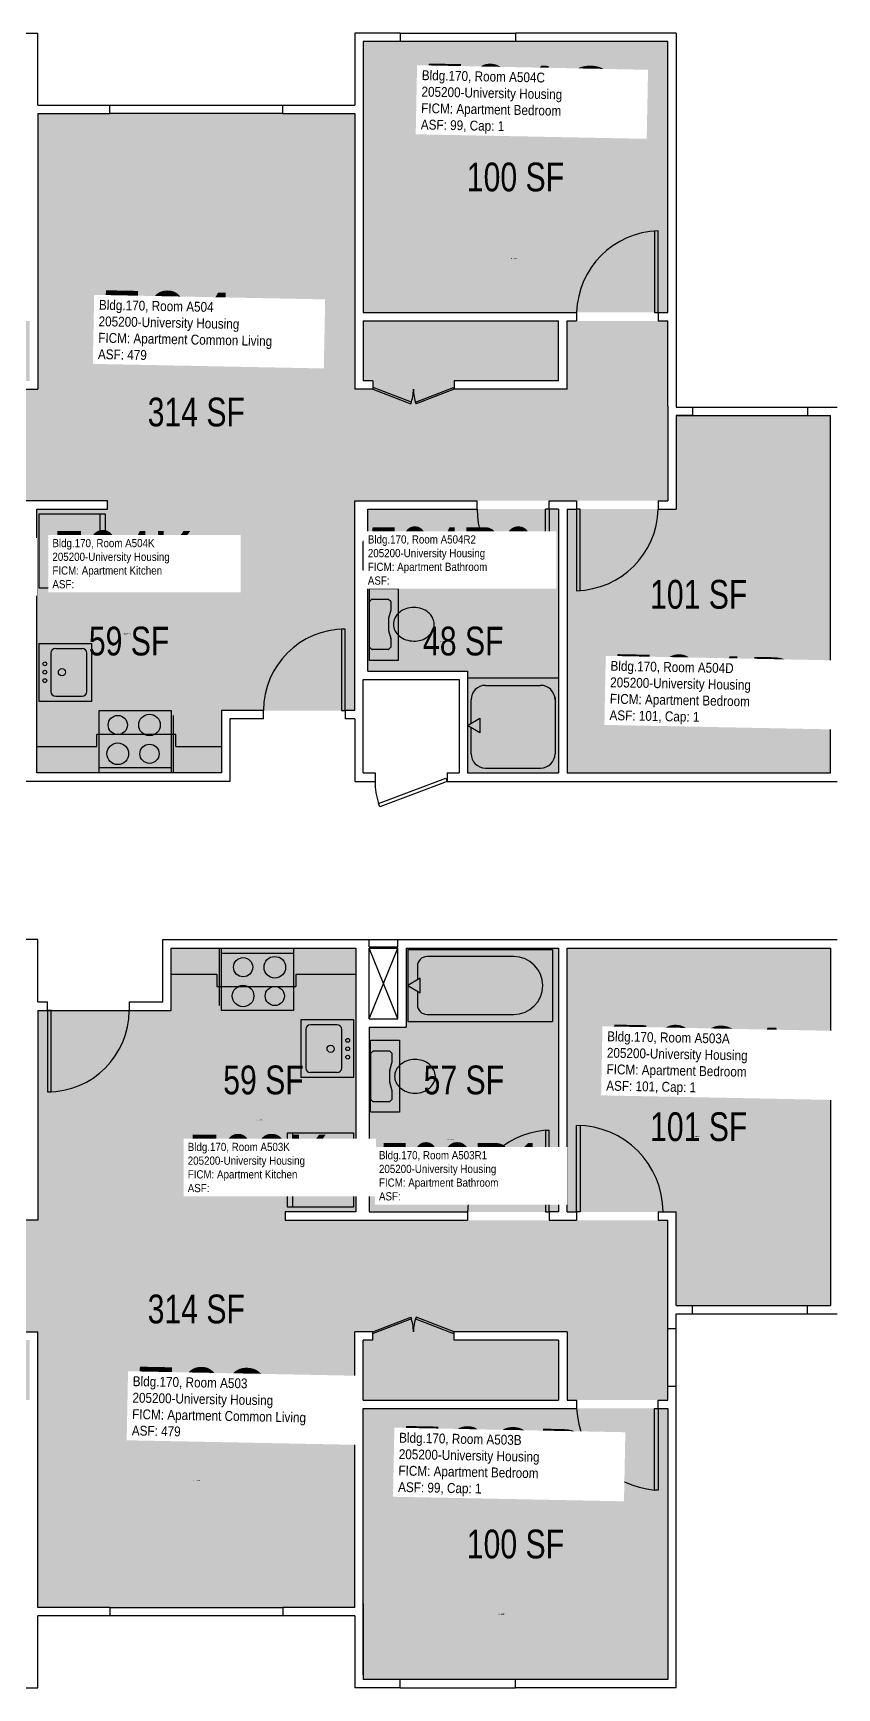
# Model space of a CAD drawing. Header units: inches. Extents: x -88 to 2438, y -52 to 1673.
# Drawn here: x 914 to 1249, y -52 to 638 of the extents above; entities that cross this region are included whole.
import ezdxf
from ezdxf.enums import TextEntityAlignment as Align

# ---------------------------------------------------------------- set-up
doc = ezdxf.new("R2010")
doc.units = ezdxf.units.IN
doc.header["$LTSCALE"] = 10
doc.header["$MEASUREMENT"] = 0
doc.layers.get('0').update_dxf_attribs({"linetype": 'CONTINUOUS'})
for name, color, linetype in [('A-DOOR', 2, 'CONTINUOUS'), ('A-FLOR', 3, 'CONTINUOUS'), ('A-GLAZ', 1, 'CONTINUOUS'), ('A-IDEN-RNUM', 7, 'CONTINUOUS'), ('A-IDEN-SNUM', 4, 'CONTINUOUS'), ('A-IDEN-VNUM', 4, 'CONTINUOUS'), ('A-WALL', 5, 'CONTINUOUS'), ('AREA-TEXT', 3, 'CONTINUOUS'), ('Rooms-Category-Color', 7, 'CONTINUOUS'), ('Rooms-College-Color', 7, 'CONTINUOUS'), ('Rooms-Department-Color', 7, 'CONTINUOUS'), ('Rooms-Division-Color', 7, 'CONTINUOUS'), ('Rooms-Information', 7, 'CONTINUOUS')]:
    doc.layers.add(name, color=color, linetype=linetype)
doc.styles.add('CP_AREA', font='arial.ttf', dxfattribs={"height": 15})
doc.styles.add('CP_ROOMSNUMBER', font='arial.ttf', dxfattribs={"height": 1})
doc.styles.add('CP_ROOMVNUMBER', font='arial.ttf', dxfattribs={"width": 0.85, "height": 0.075})

msp = doc.modelspace()

# ---------------------------------------------------------------- hatches: boundary and pattern name
at = {"layer": 'Rooms-Category-Color', "true_color": 0x728ef3}
for points in [[(1051.67, 521.65), (1178.67, 521.65), (1178.67, 634.65), (1051.67, 634.65)], [(1178.67, 518.15), (1178.67, 443.15), (1048.17, 443.15), (1048.17, 355.65), (992.67, 355.65), (992.67, 439.65), (945.16, 439.65), (945.16, 443.15), (785.67, 443.15), (785.67, 518.15), (827.67, 518.15), (827.67, 489.65), (874.67, 489.65), (874.67, 493.15), (831.17, 493.15), (831.17, 518.15), (912.67, 518.15), (912.67, 493.15), (908.67, 493.15), (908.67, 489.65), (916.17, 489.65), (916.17, 604.65), (1048.17, 604.65), (1048.17, 489.65), (1055.67, 489.65), (1055.67, 493.15), (1051.67, 493.15), (1051.67, 518.15), (1133.17, 518.15), (1133.17, 493.15), (1089.67, 493.15), (1089.67, 489.65), (1136.67, 489.65), (1136.67, 518.15)], [(1182.17, 478.65), (1246.42, 478.65), (1246.42, 329.65), (1136.67, 329.65), (1136.67, 439.65), (1182.17, 439.65)], [(915.67, 439.65), (992.67, 439.65), (992.67, 329.65), (915.67, 329.65)], [(1133.17, 439.65), (1053.67, 439.65), (1053.67, 372.15), (1095.17, 372.15), (1095.17, 329.65), (1133.17, 329.65)], [(971.67, 256.65), (1048.67, 256.65), (1048.67, 146.65), (971.67, 146.65)], [(1069.67, 256.65), (1133.17, 256.65), (1133.17, 146.65), (1054.17, 146.65), (1054.17, 223.65), (1069.67, 223.65)], [(1136.67, 256.65), (1246.42, 256.65), (1246.42, 107.65), (1182.17, 107.65), (1182.17, 146.65), (1136.67, 146.65)], [(785.67, 68.15), (785.67, 143.15), (916.17, 143.15), (916.17, 230.65), (971.67, 230.65), (971.67, 146.65), (1019.18, 146.65), (1019.18, 143.15), (1178.67, 143.15), (1178.67, 68.15), (1136.67, 68.15), (1136.67, 96.65), (1089.67, 96.65), (1089.67, 93.15), (1133.17, 93.15), (1133.17, 68.15), (1051.67, 68.15), (1051.67, 93.15), (1055.67, 93.15), (1055.67, 96.65), (1048.17, 96.65), (1048.17, -18.35), (916.17, -18.35), (916.17, 96.65), (908.67, 96.65), (908.67, 93.15), (912.67, 93.15), (912.67, 68.15), (831.17, 68.15), (831.17, 93.15), (874.67, 93.15), (874.67, 96.65), (827.67, 96.65), (827.67, 68.15)], [(1051.67, 64.65), (1178.67, 64.65), (1178.67, -48.35), (1051.67, -48.35)]]:
    msp.add_hatch(color=171, dxfattribs=at).paths.add_polyline_path(points)
at = {"layer": 'Rooms-College-Color', "true_color": 0xadadad}
for points in [[(1051.67, 521.65), (1178.67, 521.65), (1178.67, 634.65), (1051.67, 634.65)], [(1178.67, 518.15), (1178.67, 443.15), (1048.17, 443.15), (1048.17, 355.65), (992.67, 355.65), (992.67, 439.65), (945.16, 439.65), (945.16, 443.15), (785.67, 443.15), (785.67, 518.15), (827.67, 518.15), (827.67, 489.65), (874.67, 489.65), (874.67, 493.15), (831.17, 493.15), (831.17, 518.15), (912.67, 518.15), (912.67, 493.15), (908.67, 493.15), (908.67, 489.65), (916.17, 489.65), (916.17, 604.65), (1048.17, 604.65), (1048.17, 489.65), (1055.67, 489.65), (1055.67, 493.15), (1051.67, 493.15), (1051.67, 518.15), (1133.17, 518.15), (1133.17, 493.15), (1089.67, 493.15), (1089.67, 489.65), (1136.67, 489.65), (1136.67, 518.15)], [(1182.17, 478.65), (1246.42, 478.65), (1246.42, 329.65), (1136.67, 329.65), (1136.67, 439.65), (1182.17, 439.65)], [(915.67, 439.65), (992.67, 439.65), (992.67, 329.65), (915.67, 329.65)], [(1133.17, 439.65), (1053.67, 439.65), (1053.67, 372.15), (1095.17, 372.15), (1095.17, 329.65), (1133.17, 329.65)], [(971.67, 256.65), (1048.67, 256.65), (1048.67, 146.65), (971.67, 146.65)], [(1069.67, 256.65), (1133.17, 256.65), (1133.17, 146.65), (1054.17, 146.65), (1054.17, 223.65), (1069.67, 223.65)], [(1136.67, 256.65), (1246.42, 256.65), (1246.42, 107.65), (1182.17, 107.65), (1182.17, 146.65), (1136.67, 146.65)], [(785.67, 68.15), (785.67, 143.15), (916.17, 143.15), (916.17, 230.65), (971.67, 230.65), (971.67, 146.65), (1019.18, 146.65), (1019.18, 143.15), (1178.67, 143.15), (1178.67, 68.15), (1136.67, 68.15), (1136.67, 96.65), (1089.67, 96.65), (1089.67, 93.15), (1133.17, 93.15), (1133.17, 68.15), (1051.67, 68.15), (1051.67, 93.15), (1055.67, 93.15), (1055.67, 96.65), (1048.17, 96.65), (1048.17, -18.35), (916.17, -18.35), (916.17, 96.65), (908.67, 96.65), (908.67, 93.15), (912.67, 93.15), (912.67, 68.15), (831.17, 68.15), (831.17, 93.15), (874.67, 93.15), (874.67, 96.65), (827.67, 96.65), (827.67, 68.15)], [(1051.67, 64.65), (1178.67, 64.65), (1178.67, -48.35), (1051.67, -48.35)]]:
    msp.add_hatch(color=253, dxfattribs=at).paths.add_polyline_path(points)
at = {"layer": 'Rooms-Department-Color', "true_color": 0x604aed}
for points in [[(1051.67, 521.65), (1178.67, 521.65), (1178.67, 634.65), (1051.67, 634.65)], [(1178.67, 518.15), (1178.67, 443.15), (1048.17, 443.15), (1048.17, 355.65), (992.67, 355.65), (992.67, 439.65), (945.16, 439.65), (945.16, 443.15), (785.67, 443.15), (785.67, 518.15), (827.67, 518.15), (827.67, 489.65), (874.67, 489.65), (874.67, 493.15), (831.17, 493.15), (831.17, 518.15), (912.67, 518.15), (912.67, 493.15), (908.67, 493.15), (908.67, 489.65), (916.17, 489.65), (916.17, 604.65), (1048.17, 604.65), (1048.17, 489.65), (1055.67, 489.65), (1055.67, 493.15), (1051.67, 493.15), (1051.67, 518.15), (1133.17, 518.15), (1133.17, 493.15), (1089.67, 493.15), (1089.67, 489.65), (1136.67, 489.65), (1136.67, 518.15)], [(1182.17, 478.65), (1246.42, 478.65), (1246.42, 329.65), (1136.67, 329.65), (1136.67, 439.65), (1182.17, 439.65)], [(915.67, 439.65), (992.67, 439.65), (992.67, 329.65), (915.67, 329.65)], [(1133.17, 439.65), (1053.67, 439.65), (1053.67, 372.15), (1095.17, 372.15), (1095.17, 329.65), (1133.17, 329.65)], [(971.67, 256.65), (1048.67, 256.65), (1048.67, 146.65), (971.67, 146.65)], [(1069.67, 256.65), (1133.17, 256.65), (1133.17, 146.65), (1054.17, 146.65), (1054.17, 223.65), (1069.67, 223.65)], [(1136.67, 256.65), (1246.42, 256.65), (1246.42, 107.65), (1182.17, 107.65), (1182.17, 146.65), (1136.67, 146.65)], [(785.67, 68.15), (785.67, 143.15), (916.17, 143.15), (916.17, 230.65), (971.67, 230.65), (971.67, 146.65), (1019.18, 146.65), (1019.18, 143.15), (1178.67, 143.15), (1178.67, 68.15), (1136.67, 68.15), (1136.67, 96.65), (1089.67, 96.65), (1089.67, 93.15), (1133.17, 93.15), (1133.17, 68.15), (1051.67, 68.15), (1051.67, 93.15), (1055.67, 93.15), (1055.67, 96.65), (1048.17, 96.65), (1048.17, -18.35), (916.17, -18.35), (916.17, 96.65), (908.67, 96.65), (908.67, 93.15), (912.67, 93.15), (912.67, 68.15), (831.17, 68.15), (831.17, 93.15), (874.67, 93.15), (874.67, 96.65), (827.67, 96.65), (827.67, 68.15)], [(1051.67, 64.65), (1178.67, 64.65), (1178.67, -48.35), (1051.67, -48.35)]]:
    msp.add_hatch(color=173, dxfattribs=at).paths.add_polyline_path(points)
at = {"layer": 'Rooms-Division-Color', "true_color": 0x604aed}
for points in [[(1051.67, 521.65), (1178.67, 521.65), (1178.67, 634.65), (1051.67, 634.65)], [(1178.67, 518.15), (1178.67, 443.15), (1048.17, 443.15), (1048.17, 355.65), (992.67, 355.65), (992.67, 439.65), (945.16, 439.65), (945.16, 443.15), (785.67, 443.15), (785.67, 518.15), (827.67, 518.15), (827.67, 489.65), (874.67, 489.65), (874.67, 493.15), (831.17, 493.15), (831.17, 518.15), (912.67, 518.15), (912.67, 493.15), (908.67, 493.15), (908.67, 489.65), (916.17, 489.65), (916.17, 604.65), (1048.17, 604.65), (1048.17, 489.65), (1055.67, 489.65), (1055.67, 493.15), (1051.67, 493.15), (1051.67, 518.15), (1133.17, 518.15), (1133.17, 493.15), (1089.67, 493.15), (1089.67, 489.65), (1136.67, 489.65), (1136.67, 518.15)], [(1182.17, 478.65), (1246.42, 478.65), (1246.42, 329.65), (1136.67, 329.65), (1136.67, 439.65), (1182.17, 439.65)], [(915.67, 439.65), (992.67, 439.65), (992.67, 329.65), (915.67, 329.65)], [(1133.17, 439.65), (1053.67, 439.65), (1053.67, 372.15), (1095.17, 372.15), (1095.17, 329.65), (1133.17, 329.65)], [(971.67, 256.65), (1048.67, 256.65), (1048.67, 146.65), (971.67, 146.65)], [(1069.67, 256.65), (1133.17, 256.65), (1133.17, 146.65), (1054.17, 146.65), (1054.17, 223.65), (1069.67, 223.65)], [(1136.67, 256.65), (1246.42, 256.65), (1246.42, 107.65), (1182.17, 107.65), (1182.17, 146.65), (1136.67, 146.65)], [(785.67, 68.15), (785.67, 143.15), (916.17, 143.15), (916.17, 230.65), (971.67, 230.65), (971.67, 146.65), (1019.18, 146.65), (1019.18, 143.15), (1178.67, 143.15), (1178.67, 68.15), (1136.67, 68.15), (1136.67, 96.65), (1089.67, 96.65), (1089.67, 93.15), (1133.17, 93.15), (1133.17, 68.15), (1051.67, 68.15), (1051.67, 93.15), (1055.67, 93.15), (1055.67, 96.65), (1048.17, 96.65), (1048.17, -18.35), (916.17, -18.35), (916.17, 96.65), (908.67, 96.65), (908.67, 93.15), (912.67, 93.15), (912.67, 68.15), (831.17, 68.15), (831.17, 93.15), (874.67, 93.15), (874.67, 96.65), (827.67, 96.65), (827.67, 68.15)], [(1051.67, 64.65), (1178.67, 64.65), (1178.67, -48.35), (1051.67, -48.35)]]:
    msp.add_hatch(color=173, dxfattribs=at).paths.add_polyline_path(points)

# ---------------------------------------------------------------- linework, layer by layer
for p, q in [((916.67, 406.65), (916.67, 437.65)), ((916.67, 437.65), (944.17, 437.65)), ((941.92, 437.65), (941.92, 406.65)), ((944.17, 437.65), (944.17, 406.65)), ((944.17, 406.65), (916.67, 406.65)), ((1054.3, 376.56), (1054.3, 406.56)), ((1054.3, 406.56), (1066.3, 406.56)), ((1054.3, 382.15), (1054.3, 400.97)), ((1054.42, 401.27), (1055.17, 402.03)), ((1055.47, 402.15), (1062.3, 402.15)), ((1062.3, 402.15), (1063.17, 401.27)), ((1063.3, 400.97), (1063.3, 397.71)), ((1066.3, 406.56), (1066.3, 376.56)), ((1062.3, 394.09), (1062.3, 389.21)), ((1063.28, 397.59), (1062.31, 394.2)), ((1062.31, 389.09), (1063.28, 385.7)), ((916.57, 383.6), (938.57, 383.6)), ((916.57, 383.6), (916.57, 359.6)), ((921.57, 379.6), (921.57, 363.6)), ((923.57, 381.6), (934.57, 381.6)), ((936.57, 363.6), (936.57, 379.6)), ((938.57, 359.6), (938.57, 383.6)), ((1055.17, 381.27), (1054.3, 382.15)), ((1062.12, 381.15), (1055.47, 381.15)), ((1063.3, 382.15), (1062.42, 381.27)), ((1063.3, 385.59), (1063.3, 382.15)), ((1066.3, 376.56), (1054.3, 376.56)), ((1133.17, 369.15), (1095.17, 369.15)), ((1102.67, 366.18), (1125.67, 366.18)), ((916.57, 359.6), (938.57, 359.6)), ((923.57, 361.6), (934.57, 361.6)), ((1096.67, 350.3), (1096.67, 360.18)), ((1131.67, 361.18), (1131.67, 337.68)), ((941.67, 329.65), (941.67, 355.65)), ((941.67, 355.65), (971.67, 355.65)), ((971.67, 355.65), (971.67, 329.65)), ((972.67, 329.65), (972.67, 353.65)), ((1095.17, 349.43), (1100.37, 352.43)), ((1100.37, 352.43), (1100.37, 346.43)), ((973.67, 345.65), (940.74, 345.65)), ((940.74, 340.72), (940.74, 345.65)), ((973.67, 340.72), (973.67, 345.65)), ((1100.37, 346.43), (1095.17, 349.43)), ((1096.67, 337.68), (1096.67, 348.56)), ((915.67, 340.72), (940.74, 340.72)), ((973.67, 340.72), (992.67, 340.72)), ((971.67, 331.73), (941.67, 331.73)), ((1102.67, 331.68), (1125.67, 331.68)), ((991.67, 256.65), (991.67, 232.65)), ((992.67, 230.65), (992.67, 256.65)), ((1022.67, 256.65), (1022.67, 230.65)), ((1070.3, 256.02), (1070.3, 226.02)), ((1070.3, 256.02), (1130.55, 256.02)), ((1130.55, 256.02), (1130.55, 226.02)), ((992.67, 254.57), (1022.67, 254.57)), ((1074.31, 249.06), (1074.31, 243.34)), ((1114.48, 253.07), (1078.33, 253.07)), ((990.67, 245.58), (971.67, 245.58)), ((990.67, 245.58), (990.67, 240.65)), ((1048.67, 245.58), (1023.6, 245.58)), ((1023.6, 245.58), (1023.6, 240.65)), ((1075.49, 244.02), (1070.3, 241.02)), ((1075.49, 238.02), (1075.49, 244.02)), ((990.67, 240.65), (1023.6, 240.65)), ((1070.3, 241.02), (1075.49, 238.02)), ((1074.31, 238.7), (1074.31, 232.99)), ((1022.67, 230.65), (992.67, 230.65)), ((1078.33, 228.97), (1114.48, 228.97)), ((1025.77, 226.69), (1025.77, 202.69)), ((1047.77, 226.69), (1025.77, 226.69)), ((1027.77, 222.69), (1027.77, 206.69)), ((1040.77, 224.69), (1029.77, 224.69)), ((1042.77, 206.69), (1042.77, 222.69)), ((1047.77, 202.69), (1047.77, 226.69)), ((1070.3, 226.02), (1130.55, 226.02)), ((1054.8, 218.23), (1066.8, 218.23)), ((1054.8, 188.23), (1054.8, 218.23)), ((1066.8, 218.23), (1066.8, 188.23)), ((1055.67, 213.53), (1054.8, 212.65)), ((1054.8, 212.65), (1054.8, 193.82)), ((1062.62, 213.65), (1055.97, 213.65)), ((1062.81, 205.7), (1063.8, 209.15)), ((1063.8, 212.65), (1062.92, 213.53)), ((1063.8, 209.15), (1063.8, 212.65)), ((1047.77, 202.69), (1025.77, 202.69)), ((1040.77, 204.69), (1029.77, 204.69)), ((1062.8, 200.71), (1062.8, 205.59)), ((1063.8, 197.15), (1062.81, 200.59)), ((1054.92, 193.53), (1055.8, 192.65)), ((1062.8, 192.65), (1063.67, 193.53)), ((1063.8, 193.82), (1063.8, 197.15)), ((1066.8, 188.23), (1054.8, 188.23)), ((1055.8, 192.65), (1062.8, 192.65)), ((1020.17, 148.65), (1020.17, 179.65)), ((1020.17, 179.65), (1047.67, 179.65)), ((1022.42, 148.65), (1022.42, 179.65)), ((1047.67, 179.65), (1047.67, 148.65)), ((1047.67, 148.65), (1020.17, 148.65))]:
    msp.add_line(p, q)
for centre, radius in [((919.07, 375.15), 0.791), ((926.2, 371.65), 1.5), ((919.07, 371.65), 0.791), ((919.07, 368.15), 0.791), ((949.45, 349.65), 4), ((962.67, 349.65), 4.5), ((949.45, 337.65), 4.5), ((962.67, 337.65), 4), ((1001.67, 248.64), 4), ((1014.89, 248.64), 4.5), ((1001.67, 236.65), 4.5), ((1014.89, 236.65), 4), ((1038.14, 214.65), 1.5), ((1045.27, 218.15), 0.791), ((1045.27, 214.65), 0.791), ((1045.27, 211.15), 0.791)]:
    msp.add_circle(centre, radius)
for centre, radius, start, end in [((1066.5, 420.15), 9, 160.77064, 180), ((1065.22, 420.59), 7.65, 139.89909, 160.77064), ((1064.41, 421.27), 6.59, 116.19159, 139.89909), ((1063.9, 422.33), 5.42, 90, 116.19159), ((1063.9, 422.33), 5.42, 63.80841, 90), ((1063.38, 421.27), 6.59, 40.10091, 63.80841), ((1062.57, 420.59), 7.65, 19.22936, 40.10091), ((1061.29, 420.15), 9, 0, 19.22936), ((1066.5, 420.15), 9, 180, 199.22936), ((1065.22, 419.7), 7.65, 199.22936, 220.10091), ((1064.41, 419.02), 6.59, 220.10091, 243.80841), ((1063.38, 419.02), 6.59, 296.19159, 319.89909), ((1062.57, 419.7), 7.65, 319.89909, 340.77064), ((1061.29, 420.15), 9, 340.77064, 0), ((1063.9, 417.97), 5.42, 243.80841, 270), ((1063.9, 417.97), 5.42, 270, 296.19159), ((1054.71, 400.97), 0.418, 135, 180), ((1055.47, 401.73), 0.418, 90, 135), ((1062.88, 400.97), 0.418, 0, 45), ((1062.71, 394.09), 0.418, 164.0546, 180), ((1070.1, 391.65), 5.8, 153.29881, 180), ((1071.4, 390.99), 7.26, 129.47246, 153.29881), ((1072.25, 389.97), 8.59, 108.83538, 129.47246), ((1072.8, 388.35), 10.29, 90, 108.83538), ((1072.8, 388.35), 10.29, 71.16462, 90), ((1073.35, 389.97), 8.59, 50.52754, 71.16462), ((1074.19, 390.99), 7.26, 26.70119, 50.52754), ((1075.49, 391.65), 5.8, 0, 26.70119), ((1062.71, 389.21), 0.418, 180, 195.9454), ((1070.1, 391.65), 5.8, 180, 206.70119), ((1071.4, 392.3), 7.26, 206.70119, 230.52754), ((1072.25, 393.33), 8.59, 230.52754, 251.16462), ((1072.81, 393.98), 9.43, 288.83538, 309.47246), ((1074.19, 392.3), 7.26, 309.47246, 333.29881), ((1075.49, 391.65), 5.8, 333.29881, 0), ((923.57, 379.6), 2, 90, 180), ((934.57, 379.6), 2, 0, 90), ((1055.47, 381.57), 0.418, 225, 270), ((1062.12, 381.57), 0.418, 270, 315), ((1062.88, 385.59), 0.418, 0, 15.9454), ((1072.8, 394.94), 10.29, 251.16462, 270), ((1073.31, 392.5), 7.87, 266.22456, 288.83538), ((1102.67, 360.18), 6, 90, 180), ((1125.67, 360.18), 6, 0, 90), ((923.57, 363.6), 2, 180, 270), ((934.57, 363.6), 2, 270, 0), ((1102.67, 337.68), 6, 180, 270), ((1125.67, 337.68), 6, 270, 0), ((1078.33, 249.06), 4.02, 90, 180), ((1114.48, 241.02), 12.05, 270, 90), ((1078.33, 232.99), 4.02, 180, 270), ((1029.77, 222.69), 2, 90, 180), ((1040.77, 222.69), 2, 0, 90), ((1055.97, 213.23), 0.418, 90, 135), ((1062.62, 213.23), 0.418, 45, 90), ((1071.9, 202.49), 7.26, 129.47246, 153.29881), ((1072.75, 201.47), 8.59, 108.83538, 129.47246), ((1073.3, 199.85), 10.29, 90, 108.83538), ((1073.81, 202.29), 7.87, 71.16462, 93.77544), ((1073.31, 200.82), 9.43, 50.52754, 71.16462), ((1074.69, 202.49), 7.26, 26.70119, 50.52754), ((1029.77, 206.69), 2, 180, 270), ((1040.77, 206.69), 2, 270, 0), ((1063.21, 205.59), 0.418, 164.0546, 180), ((1063.21, 200.71), 0.418, 180, 195.9454), ((1070.6, 203.15), 5.8, 153.29881, 180), ((1070.6, 203.15), 5.8, 180, 206.70119), ((1071.9, 203.8), 7.26, 206.70119, 230.52754), ((1074.69, 203.8), 7.26, 309.47246, 333.29881), ((1075.99, 203.15), 5.8, 0, 26.70119), ((1075.99, 203.15), 5.8, 333.29881, 0), ((1055.21, 193.82), 0.418, 180, 225), ((1063.38, 193.82), 0.418, 315, 0), ((1072.75, 204.83), 8.59, 230.52754, 251.16462), ((1073.3, 206.44), 10.29, 251.16462, 270), ((1073.3, 206.44), 10.29, 270, 288.83538), ((1073.85, 204.83), 8.59, 288.83538, 309.47246), ((1064.9, 167.27), 6.59, 116.19159, 139.89909), ((1064.38, 168.33), 5.42, 90, 116.19159), ((1064.38, 168.33), 5.42, 63.80841, 90), ((1063.86, 167.27), 6.59, 40.10091, 63.80841), ((1066.98, 166.15), 9, 160.77064, 180), ((1066.98, 166.15), 9, 180, 199.22936), ((1065.71, 166.59), 7.65, 139.89909, 160.77064), ((1063.05, 166.59), 7.65, 19.22936, 40.10091), ((1061.78, 166.15), 9, 0, 19.22936), ((1061.78, 166.15), 9, 340.77064, 0), ((1065.71, 165.7), 7.65, 199.22936, 220.10091), ((1064.9, 165.02), 6.59, 220.10091, 243.80841), ((1064.38, 163.97), 5.42, 243.80841, 270), ((1064.38, 163.97), 5.42, 270, 296.19159), ((1063.86, 165.02), 6.59, 296.19159, 319.89909), ((1063.05, 165.7), 7.65, 319.89909, 340.77064)]:
    msp.add_arc(centre, radius, start, end)
at = {"layer": 'A-DOOR'}
for p, q in [((1173.17, 555.65), (1173.17, 521.65)), ((1174.67, 521.65), (1174.67, 555.65)), ((1173.17, 521.65), (1174.67, 521.65)), ((1055.92, 490.31), (1055.67, 489.65)), ((1071.8, 484.22), (1055.92, 490.31)), ((1073.54, 484.22), (1089.42, 490.31)), ((1089.42, 490.31), (1089.67, 489.65)), ((1055.67, 489.65), (1071.54, 483.56)), ((1071.54, 483.56), (1071.8, 484.22)), ((1073.8, 483.56), (1073.54, 484.22)), ((1089.67, 489.65), (1073.8, 483.56)), ((1127.67, 409.65), (1127.67, 439.65)), ((1129.17, 439.65), (1127.67, 439.65)), ((1129.17, 439.65), (1129.17, 409.65)), ((1140.67, 439.65), (1140.67, 405.65)), ((1142.17, 439.65), (1140.67, 439.65)), ((1142.17, 405.65), (1142.17, 439.65)), ((1129.17, 409.65), (1127.67, 409.65)), ((1044.17, 389.65), (1042.67, 389.65)), ((1042.67, 389.65), (1042.67, 355.65)), ((1044.17, 355.65), (1044.17, 389.65)), ((1042.67, 355.65), (1044.17, 355.65)), ((1058.1, 316.88), (1086.17, 327.47)), ((1086.67, 326.15), (1058.6, 315.56)), ((1086.17, 327.47), (1086.67, 326.15)), ((1058.6, 315.56), (1058.1, 316.88)), ((920.17, 230.65), (954.17, 230.65)), ((921.67, 230.65), (920.17, 230.65)), ((920.17, 230.65), (920.17, 196.65)), ((921.67, 196.65), (921.67, 230.65)), ((920.17, 196.65), (921.67, 196.65)), ((1127.67, 180.65), (1127.67, 146.65)), ((1127.67, 180.65), (1129.17, 180.65)), ((1129.17, 146.65), (1129.17, 180.65)), ((1140.67, 146.65), (1140.67, 182.65)), ((1142.17, 182.65), (1142.17, 146.65)), ((1127.67, 146.65), (1129.17, 146.65)), ((1142.17, 146.65), (1140.67, 146.65)), ((1055.67, 96.65), (1071.54, 102.73)), ((1055.92, 95.99), (1055.67, 96.65)), ((1071.8, 102.07), (1055.92, 95.99)), ((1071.54, 102.73), (1071.8, 102.07)), ((1073.8, 102.73), (1073.54, 102.07)), ((1073.54, 102.07), (1089.42, 95.99)), ((1089.67, 96.65), (1073.8, 102.73)), ((1089.42, 95.99), (1089.67, 96.65)), ((1173.17, 64.65), (1174.67, 64.65)), ((1173.17, 30.65), (1173.17, 64.65)), ((1174.67, 64.65), (1174.67, 30.65)), ((1174.67, 30.65), (1173.17, 30.65))]:
    msp.add_line(p, q, dxfattribs=at)
for centre, radius, start, end in [((1175.63, 520.69), 34.97, 91.57576, 178.42424), ((1055.67, 489.65), 17, 339.02254, 0), ((1089.67, 489.65), 17, 180, 200.97746), ((1128.94, 439.39), 29.77, 179.51034, 267.55206), ((1139.71, 440.61), 34.97, 271.57576, 358.42424), ((1044.17, 355.65), 34, 90, 180), ((1083.86, 325.78), 27.2, 179.22408, 199.05218), ((920.17, 230.65), 34, 270, 0), ((1130.78, 145.15), 35.64, 94.99827, 177.58607), ((1140.67, 146.65), 36, 0, 90), ((1055.67, 96.65), 17, 0, 20.97746), ((1089.67, 96.65), 17, 159.02254, 180), ((1176.31, 66.18), 35.67, 182.4645, 264.95117)]:
    msp.add_arc(centre, radius, start, end, dxfattribs=at)
at = {"layer": 'A-FLOR'}
for p, q in [((1066.17, 227.15), (1054.17, 256.65)), ((1054.17, 227.15), (1066.17, 256.65))]:
    msp.add_line(p, q, dxfattribs=at)
at = {"layer": 'A-GLAZ'}
for p, q in [((1067.17, 638.15), (1115.17, 638.15)), ((1115.17, 634.65), (1067.17, 634.65)), ((946.17, 608.15), (1018.17, 608.15)), ((1018.17, 604.65), (946.17, 604.65)), ((1188.92, 482.15), (1236.92, 482.15)), ((1188.92, 478.65), (1236.92, 478.65)), ((1188.92, 107.65), (1236.92, 107.65)), ((1188.92, 104.15), (1236.92, 104.15)), ((1178.67, 73.9), (1178.67, 97.9)), ((1182.17, 73.9), (1182.17, 97.9)), ((946.17, -18.35), (1018.17, -18.35)), ((1018.17, -21.85), (946.17, -21.85)), ((1115.17, -48.35), (1067.17, -48.35)), ((1067.17, -51.85), (1115.17, -51.85))]:
    msp.add_line(p, q, dxfattribs=at)
at = {"layer": 'A-WALL'}
for p, q in [((897.17, 638.15), (916.17, 638.15)), ((916.17, 608.15), (916.17, 638.15)), ((1048.17, 638.15), (1048.17, 608.15)), ((1067.17, 638.15), (1048.17, 638.15)), ((1067.17, 638.15), (1067.17, 634.65)), ((1115.17, 638.15), (1115.17, 634.65)), ((1182.17, 638.15), (1115.17, 638.15)), ((1182.17, 638.15), (1182.17, 482.15)), ((1051.67, 634.65), (1051.67, 602.9)), ((1067.17, 634.65), (1051.67, 634.65)), ((1178.67, 634.65), (1115.17, 634.65)), ((1178.67, 521.65), (1178.67, 634.65)), ((916.17, 608.15), (946.17, 608.15)), ((946.17, 604.65), (946.17, 608.15)), ((1018.17, 604.65), (1018.17, 608.15)), ((1018.17, 608.15), (1048.17, 608.15)), ((916.17, 604.65), (916.17, 489.65)), ((916.17, 604.65), (946.17, 604.65)), ((1018.17, 604.65), (1048.17, 604.65)), ((1048.17, 604.65), (1048.17, 489.65)), ((1051.67, 602.9), (1051.67, 521.65)), ((1051.67, 521.65), (1140.67, 521.65)), ((1051.67, 518.15), (1133.17, 518.15)), ((1051.67, 518.15), (1051.67, 493.15)), ((1133.17, 493.15), (1133.17, 518.15)), ((1136.67, 489.65), (1136.67, 518.15)), ((1136.67, 518.15), (1140.67, 518.15)), ((1140.67, 521.65), (1140.67, 518.15)), ((1174.67, 521.65), (1174.67, 518.15)), ((1174.67, 521.65), (1178.67, 521.65)), ((1174.67, 518.15), (1178.67, 518.15)), ((1178.67, 482.65), (1178.67, 518.15)), ((1055.67, 493.15), (1051.67, 493.15)), ((1055.67, 493.15), (1055.67, 489.65)), ((1133.17, 493.15), (1089.67, 493.15)), ((1089.67, 493.15), (1089.67, 489.65)), ((908.67, 489.65), (916.17, 489.65)), ((1055.67, 489.65), (1048.17, 489.65)), ((1136.67, 489.65), (1089.67, 489.65)), ((1178.67, 482.65), (1178.67, 443.15)), ((1182.17, 482.15), (1188.92, 482.15)), ((1182.17, 478.65), (1182.17, 439.65)), ((1182.17, 478.65), (1188.92, 478.65)), ((1188.92, 478.65), (1182.17, 478.65)), ((1188.92, 482.15), (1188.92, 478.65)), ((1236.92, 482.15), (1236.92, 478.65)), ((1236.92, 482.15), (1249.17, 482.15)), ((1236.92, 478.65), (1246.42, 478.65)), ((1246.42, 329.65), (1246.42, 478.65)), ((915.67, 443.15), (869.17, 443.15)), ((945.16, 443.15), (915.67, 443.15)), ((945.16, 439.65), (945.16, 443.15)), ((1048.17, 355.65), (1048.17, 443.15)), ((1048.17, 443.15), (1099.17, 443.15)), ((1099.17, 439.65), (1099.17, 443.15)), ((1129.17, 439.65), (1129.17, 443.15)), ((1129.17, 439.65), (1129.17, 443.15)), ((1129.17, 443.15), (1140.67, 443.15)), ((1140.67, 443.15), (1140.67, 439.65)), ((1174.67, 443.15), (1178.67, 443.15)), ((1174.67, 443.15), (1174.67, 439.65)), ((915.67, 439.65), (945.16, 439.65)), ((915.67, 329.65), (915.67, 439.65)), ((1053.67, 439.65), (1099.17, 439.65)), ((1053.67, 426.15), (1053.67, 439.65)), ((1133.17, 439.65), (1129.17, 439.65)), ((1133.17, 439.65), (1133.17, 329.65)), ((1136.67, 439.65), (1136.67, 329.65)), ((1136.67, 439.65), (1140.67, 439.65)), ((1174.67, 439.65), (1182.17, 439.65)), ((1051.67, 414.15), (1051.67, 426.15)), ((1053.67, 426.15), (1051.67, 426.15)), ((1053.67, 414.15), (1051.67, 414.15)), ((1053.67, 372.15), (1053.67, 414.15)), ((1051.67, 368.65), (1091.67, 368.65)), ((1051.67, 329.65), (1051.67, 368.65)), ((1053.67, 372.15), (1095.17, 372.15)), ((1091.67, 368.65), (1091.67, 329.65)), ((1095.17, 372.15), (1095.17, 329.65)), ((992.67, 355.65), (992.67, 329.65)), ((1010.17, 355.65), (992.67, 355.65)), ((996.17, 352.15), (996.17, 326.15)), ((1010.17, 352.15), (996.17, 352.15)), ((1010.17, 352.15), (1010.17, 355.65)), ((1048.17, 355.65), (1044.17, 355.65)), ((1044.17, 355.65), (1044.17, 352.15)), ((1048.17, 352.15), (1044.17, 352.15)), ((1048.17, 352.15), (1048.17, 326.15)), ((996.17, 326.15), (715.17, 326.15)), ((992.67, 329.65), (915.67, 329.65)), ((1048.17, 326.15), (1056.67, 326.15)), ((1051.67, 329.65), (1056.67, 329.65)), ((1056.67, 329.65), (1056.67, 326.15)), ((1086.67, 329.65), (1086.67, 326.15)), ((1086.67, 329.65), (1091.67, 329.65)), ((1086.67, 326.15), (1249.17, 326.15)), ((1095.17, 329.65), (1133.17, 329.65)), ((1136.67, 329.65), (1246.42, 329.65)), ((916.17, 260.15), (907.67, 260.15)), ((916.17, 234.15), (916.17, 260.15)), ((968.17, 260.15), (1054.17, 260.15)), ((968.17, 234.15), (968.17, 260.15)), ((971.67, 230.65), (971.67, 256.65)), ((971.67, 256.65), (1048.67, 256.65)), ((1048.67, 256.65), (1048.67, 146.65)), ((1054.17, 257.15), (1054.17, 260.15)), ((1054.17, 260.15), (1066.17, 260.15)), ((1054.17, 257.15), (1066.17, 257.15)), ((1054.17, 227.15), (1054.17, 256.65)), ((1054.17, 256.65), (1066.17, 256.65)), ((1066.17, 257.15), (1066.17, 260.15)), ((1066.17, 260.15), (1249.17, 260.15)), ((1066.17, 227.15), (1066.17, 256.65)), ((1069.67, 256.65), (1069.67, 223.65)), ((1069.67, 256.65), (1133.17, 256.65)), ((1133.17, 256.65), (1133.17, 146.65)), ((1136.67, 146.65), (1136.67, 256.65)), ((1136.67, 256.65), (1246.42, 256.65)), ((1246.42, 256.65), (1246.42, 107.65)), ((916.17, 234.15), (920.17, 234.15)), ((916.17, 230.65), (920.17, 230.65)), ((916.17, 230.65), (916.17, 143.15)), ((920.17, 230.65), (920.17, 234.15)), ((954.17, 234.15), (954.17, 230.65)), ((954.17, 234.15), (968.17, 234.15)), ((954.17, 230.65), (971.67, 230.65)), ((1054.17, 227.15), (1066.17, 227.15)), ((1054.17, 223.65), (1054.17, 172.15)), ((1054.17, 223.65), (1069.67, 223.65)), ((1052.16, 172.15), (1052.16, 160.15)), ((1054.17, 172.15), (1052.16, 172.15)), ((1054.17, 160.15), (1052.16, 160.15)), ((1054.17, 160.15), (1054.17, 146.65)), ((1048.67, 146.65), (1019.18, 146.65)), ((1019.18, 146.65), (1019.18, 143.15)), ((1054.17, 146.65), (1095.17, 146.65)), ((1071.8, 146.65), (1091.17, 146.65)), ((1095.17, 146.65), (1095.17, 143.15)), ((1133.17, 146.65), (1129.17, 146.65)), ((1129.17, 146.65), (1129.17, 143.15)), ((1136.67, 146.65), (1140.67, 146.65)), ((1140.67, 146.65), (1140.67, 143.15)), ((1140.67, 146.65), (1140.67, 143.15)), ((1174.67, 146.65), (1182.17, 146.65)), ((1174.67, 146.65), (1174.67, 143.15)), ((1182.17, 107.65), (1182.17, 146.65)), ((916.17, 143.15), (865.17, 143.15)), ((1019.18, 143.15), (1048.67, 143.15)), ((1048.67, 143.15), (1095.17, 143.15)), ((1129.17, 143.15), (1140.67, 143.15)), ((1174.67, 143.15), (1178.67, 143.15)), ((1178.67, 104.15), (1178.67, 143.15)), ((1178.67, 97.9), (1178.67, 104.15)), ((1182.17, 107.65), (1188.92, 107.65)), ((1182.17, 104.15), (1188.92, 104.15)), ((1182.17, 97.9), (1182.17, 104.15)), ((1188.92, 104.15), (1188.92, 107.65)), ((1236.92, 104.15), (1236.92, 107.65)), ((1236.92, 107.65), (1246.42, 107.65)), ((1236.92, 104.15), (1249.17, 104.15)), ((908.67, 96.65), (916.17, 96.65)), ((916.17, -18.35), (916.17, 96.65)), ((1048.17, -18.35), (1048.17, 96.65)), ((1055.67, 96.65), (1048.17, 96.65)), ((1055.67, 93.15), (1055.67, 96.65)), ((1136.67, 96.65), (1089.67, 96.65)), ((1089.67, 93.15), (1089.67, 96.65)), ((1136.67, 96.65), (1136.67, 68.15)), ((1182.17, 97.9), (1178.67, 97.9)), ((1051.67, 68.15), (1051.67, 93.15)), ((1055.67, 93.15), (1051.67, 93.15)), ((1133.17, 93.15), (1089.67, 93.15)), ((1133.17, 93.15), (1133.17, 68.15)), ((1178.67, 68.15), (1178.67, 73.9)), ((1178.67, 73.9), (1182.17, 73.9)), ((1182.17, -51.85), (1182.17, 73.9)), ((1051.67, 68.15), (1133.17, 68.15)), ((1051.67, -16.6), (1051.67, 64.65)), ((1051.67, 64.65), (1140.67, 64.65)), ((1136.67, 68.15), (1140.67, 68.15)), ((1140.67, 68.15), (1140.67, 64.65)), ((1174.67, 64.65), (1174.67, 68.15)), ((1174.67, 68.15), (1178.67, 68.15)), ((1174.67, 64.65), (1178.67, 64.65)), ((1178.67, 64.65), (1178.67, -48.35)), ((946.17, -18.35), (916.17, -18.35)), ((946.17, -18.35), (946.17, -21.85)), ((1018.17, -18.35), (1018.17, -21.85)), ((1048.17, -18.35), (1018.17, -18.35)), ((1051.67, -46.35), (1051.67, -16.6)), ((1051.67, -16.6), (1051.67, -48.35)), ((916.17, -51.85), (916.17, -21.85)), ((946.17, -21.85), (916.17, -21.85)), ((1048.17, -21.85), (1018.17, -21.85)), ((1048.17, -21.85), (1048.17, -51.85)), ((897.17, -51.85), (916.17, -51.85)), ((1067.17, -51.85), (1048.17, -51.85)), ((1067.17, -48.35), (1051.67, -48.35)), ((1067.17, -51.85), (1067.17, -48.35)), ((1115.17, -51.85), (1115.17, -48.35)), ((1178.67, -48.35), (1115.17, -48.35)), ((1182.17, -51.85), (1115.17, -51.85))]:
    msp.add_line(p, q, dxfattribs=at)

# ---------------------------------------------------------------- texts
at = {"layer": 'A-IDEN-RNUM', "style": 'CP_ROOMSNUMBER'}
for s, rotation, p in [('0504-C0', 358.9, (1113.24, 543.95)), ('0504-00', 358.9, (970.01, 483.76)), ('0504-D0', 358.9, (1189.66, 355.1)), ('0503-A0', 358.86725, (1189.06, 177.92)), ('0503-00', 358.9, (980.84, 34.53)), ('0503-B0', 358.9, (1107.97, -21.24))]:
    msp.add_text(s, height=0.36, rotation=rotation, dxfattribs=at).set_placement(p)
for s, p in [('0504-K0', (951.91, 387.45)), ('0504-R2', (1083.67, 384.29)), ('0503-K0', (1006.96, 184.74)), ('0503-R1', (1086.68, 176.58))]:
    msp.add_text(s, height=0.36, dxfattribs=at).set_placement(p)
at = {"layer": 'A-IDEN-SNUM', "style": 'CP_ROOMSNUMBER'}
for s, rotation, p in [('1700A504C0', 358.9, (1113.24, 543.95)), ('1700A50400', 358.9, (970.01, 483.76)), ('1700A504D0', 358.9, (1189.66, 355.1)), ('1700A503A0', 358.86725, (1189.06, 177.92)), ('1700A50300', 358.9, (980.84, 34.53)), ('1700A503B0', 358.9, (1107.97, -21.24))]:
    msp.add_text(s, height=0.36, rotation=rotation, dxfattribs=at).set_placement(p)
for s, p in [('1700A504K0', (951.91, 387.45)), ('1700A504R2', (1083.67, 384.29)), ('1700A503K0', (1006.96, 184.74)), ('1700A503R1', (1086.68, 176.58))]:
    msp.add_text(s, height=0.36, dxfattribs=at).set_placement(p)
at = {"layer": 'A-IDEN-VNUM', "style": 'CP_ROOMVNUMBER', "width": 0.85}
for s, rotation, p in [('504C', 358.86725, (1075.68, 596.73)), ('504', 358.86725, (941.15, 502.17)), ('504D', 358.86725, (1154.31, 350.46)), ('503A', 358.8713, (1152.94, 195.99)), ('503', 358.86725, (955.26, 53.35)), ('503B', 358.86725, (1066.22, 28.63))]:
    msp.add_text(s, height=28.8, rotation=rotation, dxfattribs=at).set_placement(p)
at = {"layer": 'A-IDEN-VNUM', "style": 'CP_ROOMVNUMBER'}
for s, width, p in [('504K', 0.75, (922.21, 406.59)), ('504R2', 0.7, (1053.67, 408.12)), ('503K', 0.75, (978.6, 154.81, 0)), ('503R1', 0.7, (1058.3, 151.36))]:
    msp.add_text(s, height=24, dxfattribs=dict(at, width=width)).set_placement(p)
at = {"layer": 'AREA-TEXT', "style": 'CP_AREA', "width": 0.75}
for s, p in [('100 SF', (1115.17, 578.15)), ('314 SF', (982.17, 480.15)), ('101 SF', (1191.54, 404.15)), ('59 SF', (954.17, 384.65)), ('48 SF', (1093.42, 384.65)), ('59 SF', (1010.17, 201.65)), ('57 SF', (1093.67, 201.65)), ('101 SF', (1191.54, 182.15)), ('314 SF', (982.17, 106.15)), ('100 SF', (1115.17, 8.15))]:
    msp.add_text(s, height=12, dxfattribs=at).set_placement(p, align=Align.MIDDLE_CENTER)

# ---------------------------------------------------------------- next in the draw order: texts
at = {"layer": 'Rooms-Information', "char_height": 4.1143, "width": 92.16, "attachment_point": 7, "style": 'CP_ROOMVNUMBER', "bg_fill": 3, "box_fill_scale": 1.5, "bg_fill_color": 256, "bg_fill_true_color": 13158600, "bg_fill_transparency": 0}
for s, insert, rotation in [('Bldg.170, Room A504C^M^J205200-University Housing^M^JFICM: Apartment Bedroom^M^JASF: 99, Cap: 1', (1075.68, 596.73), 358.86725), ('Bldg.170, Room A504^M^J205200-University Housing^M^JFICM: Apartment Common Living^M^JASF: 479', (941.15, 502.17), 358.86725), ('Bldg.170, Room A504D^M^J205200-University Housing^M^JFICM: Apartment Bedroom^M^JASF: 101, Cap: 1', (1154.31, 350.46), 358.86725), ('Bldg.170, Room A503A^M^J205200-University Housing^M^JFICM: Apartment Bedroom^M^JASF: 101, Cap: 1', (1152.94, 195.99), 358.8713), ('Bldg.170, Room A503^M^J205200-University Housing^M^JFICM: Apartment Common Living^M^JASF: 479', (955.26, 53.35), 358.86725), ('Bldg.170, Room A503B^M^J205200-University Housing^M^JFICM: Apartment Bedroom^M^JASF: 99, Cap: 1', (1066.22, 28.63), 358.86725)]:
    msp.add_mtext(s, dxfattribs=dict(at, insert=insert, rotation=rotation))
at = {"layer": 'Rooms-Information', "char_height": 3.4286, "width": 76.8, "attachment_point": 7, "style": 'CP_ROOMVNUMBER', "bg_fill": 3, "box_fill_scale": 1.5, "bg_fill_color": 256, "bg_fill_true_color": 13158600, "bg_fill_transparency": 0}
for s, insert in [('Bldg.170, Room A504K^M^J205200-University Housing^M^JFICM: Apartment Kitchen^M^JASF: ', (922.21, 406.59)), ('Bldg.170, Room A504R2^M^J205200-University Housing^M^JFICM: Apartment Bathroom^M^JASF: ', (1053.67, 408.12)), ('Bldg.170, Room A504R1^M^J205200-University Housing^M^JFICM: Apartment Bathroom^M^JASF: ', (837.33, 405.24)), ('Bldg.170, Room A503K^M^J205200-University Housing^M^JFICM: Apartment Kitchen^M^JASF: ', (978.6, 154.81, 0))]:
    msp.add_mtext(s, dxfattribs=dict(at, insert=insert))

# ---------------------------------------------------------------- next in the draw order: texts
at = {"layer": 'Rooms-Information', "insert": (1058.3, 151.36), "char_height": 3.4286, "width": 76.8, "attachment_point": 7, "style": 'CP_ROOMVNUMBER', "bg_fill": 3, "box_fill_scale": 1.5, "bg_fill_color": 256, "bg_fill_true_color": 13158600, "bg_fill_transparency": 0}
msp.add_mtext('Bldg.170, Room A503R1^M^J205200-University Housing^M^JFICM: Apartment Bathroom^M^JASF: ', dxfattribs=at)

doc.saveas('drawing.dxf')
